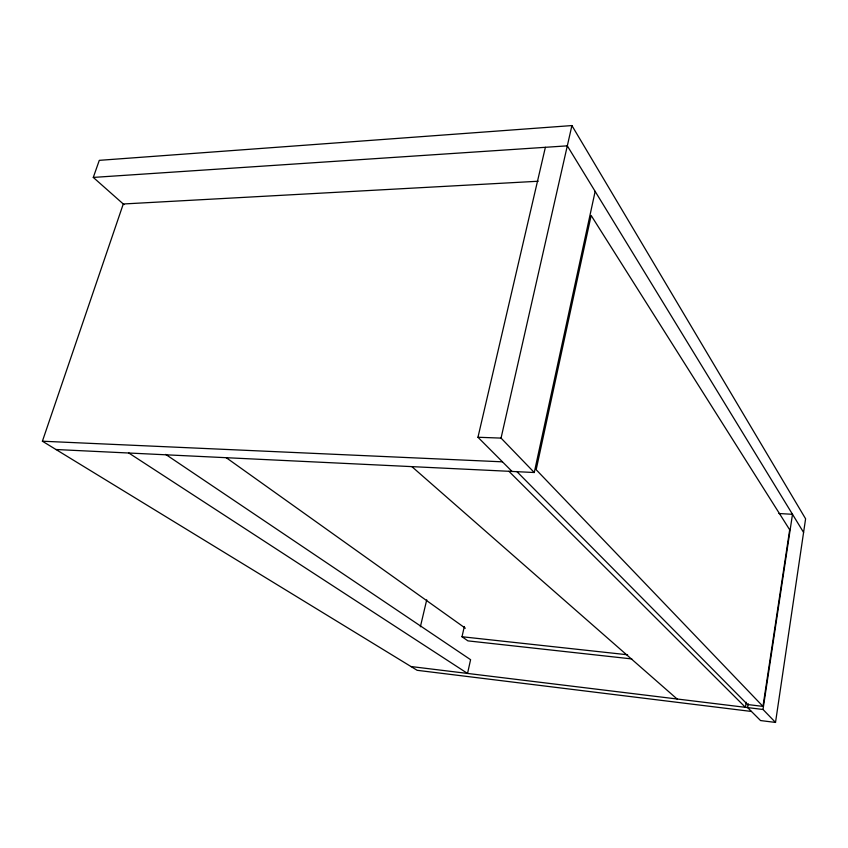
<?xml version="1.0" encoding="UTF-8"?>
<svg xmlns="http://www.w3.org/2000/svg" width="848" height="848" viewBox="0 0 848 848"><rect width="100%" height="100%" fill="white"/><g stroke="black" fill="none" stroke-linecap="round" stroke-linejoin="round"><path stroke-width="1.27" d="M748.222 703.692L747.618 707.603L760.539 720.556L775.517 722.432L805.6 518.806L571.912 125.568L99.29 160.346L93.291 177.423L123.967 204.591M762.977 706.395L789.689 529.777L591.141 215.456L536.159 469.707L762.977 706.395L747.576 704.529L516.782 471.488M775.517 722.432L763.009 709.479L792.498 514.301L778.909 513.517M746.219 702.25L745.434 707.338L508.917 471.297M55.979 449.514L534.272 472.516L595.148 191.394M534.272 472.516L501.051 438.098L571.912 125.568M631.813 658.928L467.926 640.876L462.012 636.742L464.322 626.492M512.054 471.446L477.965 437.261L545.381 147.308M420.375 626.778L426.724 599.843M751.466 711.461L417.174 670.312L42.4 441.214L123.278 203.986L538.204 181.239M93.291 177.423L567.312 145.845L803.586 532.427M477.965 437.261L501.051 438.098M42.4 441.214L502.461 461.831M462.012 636.742L627.615 654.783M411.004 666.539L763.009 709.479M128.822 453.023L467.534 673.439L470.587 659.691L165.678 454.401M226.119 457.613L465.351 628.198M411.884 466.633L677.096 698.996"/></g></svg>
